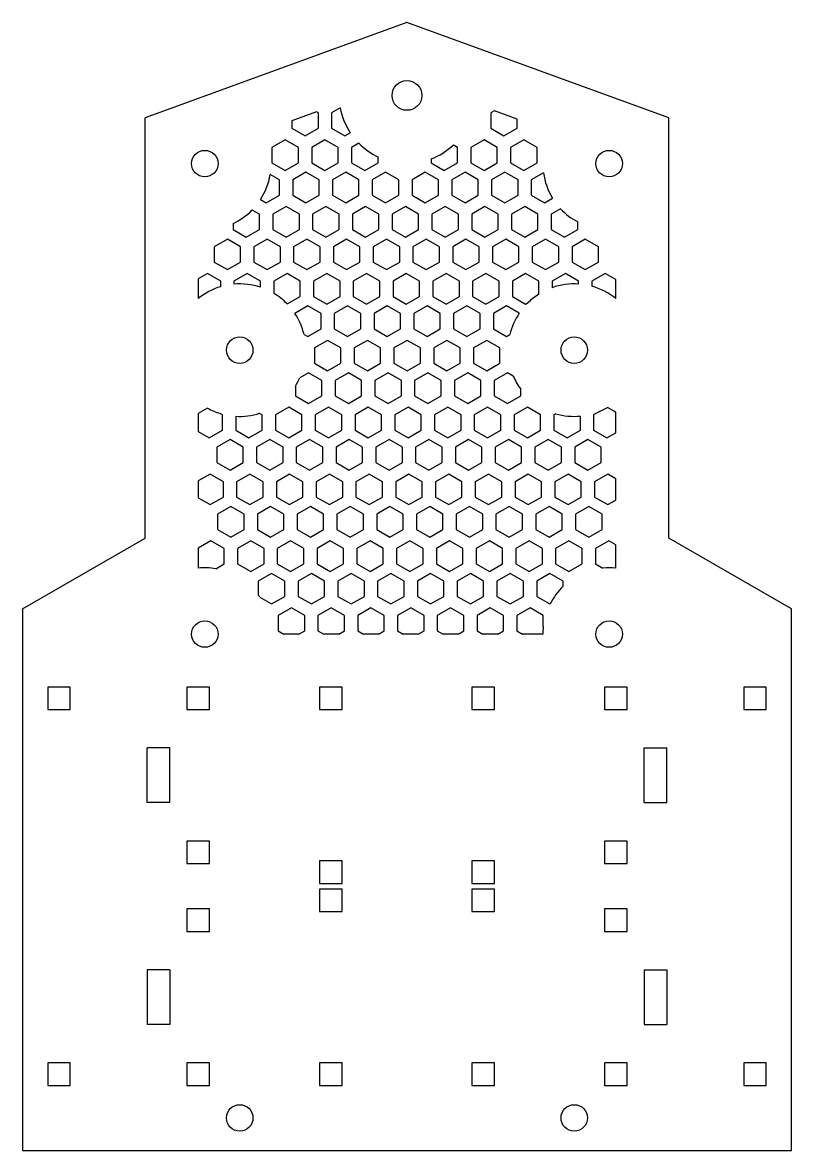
# Model space of a CAD drawing. Header units: millimetres. Extents: x 86 to 390, y 81 to 267.
# Drawn here: x 274.1 to 390.1, y 81.2 to 251.4 of the extents above; entities that cross this region are included whole.
import ezdxf

# ---------------------------------------------------------------- set-up
doc = ezdxf.new("R2010")
doc.units = ezdxf.units.MM

msp = doc.modelspace()

# ---------------------------------------------------------------- linework, layer by layer
at = {"color": 7, "linetype": 'Continuous', "lineweight": 25}
for p, q in [((332.14, 251.44), (292.64, 237.06)), ((371.64, 237.06), (332.14, 251.44)), ((322.07, 238.54), (320.77, 237.79)), ((292.64, 173.62), (292.64, 237.06)), ((318.49, 237.95), (314.77, 236.6)), ((318.77, 237.79), (318.49, 237.95)), ((318.77, 235.48), (318.77, 237.79)), ((320.77, 237.79), (320.77, 235.48)), ((345.34, 238.12), (344.77, 237.79)), ((344.77, 237.79), (344.77, 235.48)), ((348.77, 236.87), (345.34, 238.12)), ((348.77, 235.48), (348.77, 236.87)), ((371.64, 173.62), (371.64, 237.06)), ((314.77, 236.6), (314.77, 235.48)), ((314.77, 235.48), (316.77, 234.32)), ((316.77, 234.32), (318.77, 235.48)), ((320.77, 235.48), (322.77, 234.32)), ((344.77, 235.48), (346.77, 234.32)), ((346.77, 234.32), (348.77, 235.48)), ((313.77, 233.75), (311.77, 232.59)), ((315.77, 232.59), (313.77, 233.75)), ((319.77, 233.75), (317.77, 232.59)), ((321.77, 232.59), (319.77, 233.75)), ((322.77, 234.32), (323.58, 234.79)), ((343.77, 233.75), (341.77, 232.59)), ((345.77, 232.59), (343.77, 233.75)), ((349.77, 233.75), (347.77, 232.59)), ((351.77, 232.59), (349.77, 233.75)), ((311.77, 232.59), (311.77, 230.28)), ((315.77, 230.28), (315.77, 232.59)), ((317.77, 232.59), (317.77, 230.28)), ((321.77, 230.28), (321.77, 232.59)), ((324.86, 233.22), (323.77, 232.59)), ((323.77, 232.59), (323.77, 230.28)), ((339.77, 232.59), (339.15, 232.95)), ((339.77, 230.28), (339.77, 232.59)), ((341.77, 232.59), (341.77, 230.28)), ((345.77, 230.28), (345.77, 232.59)), ((347.77, 232.59), (347.77, 230.28)), ((351.77, 230.28), (351.77, 232.59)), ((311.77, 230.28), (313.77, 229.13)), ((313.77, 229.13), (315.77, 230.28)), ((317.77, 230.28), (319.77, 229.13)), ((319.77, 229.13), (321.77, 230.28)), ((323.77, 230.28), (325.77, 229.13)), ((325.77, 229.13), (327.77, 230.28)), ((327.77, 230.28), (327.77, 231.17)), ((335.77, 230.85), (335.77, 230.28)), ((335.77, 230.28), (337.77, 229.13)), ((337.77, 229.13), (339.77, 230.28)), ((341.77, 230.28), (343.77, 229.13)), ((343.77, 229.13), (345.77, 230.28)), ((347.77, 230.28), (349.77, 229.13)), ((349.77, 229.13), (351.77, 230.28)), ((312.9, 227.7), (311.51, 228.5)), ((316.9, 228.85), (314.9, 227.7)), ((318.9, 227.7), (316.9, 228.85)), ((322.9, 228.85), (320.9, 227.7)), ((324.9, 227.7), (322.9, 228.85)), ((328.9, 228.85), (326.9, 227.7)), ((330.9, 227.7), (328.9, 228.85)), ((334.9, 228.85), (332.9, 227.7)), ((336.9, 227.7), (334.9, 228.85)), ((340.9, 228.85), (338.9, 227.7)), ((342.9, 227.7), (340.9, 228.85)), ((346.9, 228.85), (344.9, 227.7)), ((348.9, 227.7), (346.9, 228.85)), ((352.74, 228.76), (350.9, 227.7)), ((312.9, 225.39), (312.9, 227.7)), ((314.9, 227.7), (314.9, 225.39)), ((318.9, 225.39), (318.9, 227.7)), ((320.9, 227.7), (320.9, 225.39)), ((324.9, 225.39), (324.9, 227.7)), ((326.9, 227.7), (326.9, 225.39)), ((330.9, 225.39), (330.9, 227.7)), ((332.9, 227.7), (332.9, 225.39)), ((336.9, 225.39), (336.9, 227.7)), ((338.9, 227.7), (338.9, 225.39)), ((342.9, 225.39), (342.9, 227.7)), ((344.9, 227.7), (344.9, 225.39)), ((348.9, 225.39), (348.9, 227.7)), ((350.9, 227.7), (350.9, 225.39)), ((310.05, 224.72), (310.9, 224.23)), ((310.9, 224.23), (312.9, 225.39)), ((314.9, 225.39), (316.9, 224.23)), ((316.9, 224.23), (318.9, 225.39)), ((320.9, 225.39), (322.9, 224.23)), ((322.9, 224.23), (324.9, 225.39)), ((326.9, 225.39), (328.9, 224.23)), ((328.9, 224.23), (330.9, 225.39)), ((332.9, 225.39), (334.9, 224.23)), ((334.9, 224.23), (336.9, 225.39)), ((338.9, 225.39), (340.9, 224.23)), ((340.9, 224.23), (342.9, 225.39)), ((344.9, 225.39), (346.9, 224.23)), ((346.9, 224.23), (348.9, 225.39)), ((350.9, 225.39), (352.9, 224.23)), ((352.9, 224.23), (354.11, 224.93)), ((309.9, 222.5), (308.79, 223.14)), ((313.9, 223.65), (311.9, 222.5)), ((315.9, 222.5), (313.9, 223.65)), ((319.9, 223.65), (317.9, 222.5)), ((321.9, 222.5), (319.9, 223.65)), ((325.9, 223.65), (323.9, 222.5)), ((327.9, 222.5), (325.9, 223.65)), ((331.9, 223.65), (329.9, 222.5)), ((333.9, 222.5), (331.9, 223.65)), ((337.9, 223.65), (335.9, 222.5)), ((339.9, 222.5), (337.9, 223.65)), ((343.9, 223.65), (341.9, 222.5)), ((345.9, 222.5), (343.9, 223.65)), ((349.9, 223.65), (347.9, 222.5)), ((351.9, 222.5), (349.9, 223.65)), ((355.32, 223.32), (353.9, 222.5)), ((309.9, 220.19), (309.9, 222.5)), ((311.9, 222.5), (311.9, 220.19)), ((315.9, 220.19), (315.9, 222.5)), ((317.9, 222.5), (317.9, 220.19)), ((321.9, 220.19), (321.9, 222.5)), ((323.9, 222.5), (323.9, 220.19)), ((327.9, 220.19), (327.9, 222.5)), ((329.9, 222.5), (329.9, 220.19)), ((333.9, 220.19), (333.9, 222.5)), ((335.9, 222.5), (335.9, 220.19)), ((339.9, 220.19), (339.9, 222.5)), ((341.9, 222.5), (341.9, 220.19)), ((345.9, 220.19), (345.9, 222.5)), ((347.9, 222.5), (347.9, 220.19)), ((351.9, 220.19), (351.9, 222.5)), ((353.9, 222.5), (353.9, 220.19)), ((357.9, 220.19), (357.9, 221.33)), ((305.9, 221.09), (305.9, 220.19)), ((305.9, 220.19), (307.9, 219.04)), ((307.9, 219.04), (309.9, 220.19)), ((311.9, 220.19), (313.9, 219.04)), ((313.9, 219.04), (315.9, 220.19)), ((317.9, 220.19), (319.9, 219.04)), ((319.9, 219.04), (321.9, 220.19)), ((323.9, 220.19), (325.9, 219.04)), ((325.9, 219.04), (327.9, 220.19)), ((329.9, 220.19), (331.9, 219.04)), ((331.9, 219.04), (333.9, 220.19)), ((335.9, 220.19), (337.9, 219.04)), ((337.9, 219.04), (339.9, 220.19)), ((341.9, 220.19), (343.9, 219.04)), ((343.9, 219.04), (345.9, 220.19)), ((347.9, 220.19), (349.9, 219.04)), ((349.9, 219.04), (351.9, 220.19)), ((353.9, 220.19), (355.9, 219.04)), ((355.9, 219.04), (357.9, 220.19)), ((305.04, 218.76), (303.04, 217.6)), ((307.04, 217.6), (305.04, 218.76)), ((311.04, 218.76), (309.04, 217.6)), ((313.04, 217.6), (311.04, 218.76)), ((317.04, 218.76), (315.04, 217.6)), ((319.04, 217.6), (317.04, 218.76)), ((323.04, 218.76), (321.04, 217.6)), ((325.04, 217.6), (323.04, 218.76)), ((329.04, 218.76), (327.04, 217.6)), ((331.04, 217.6), (329.04, 218.76)), ((335.04, 218.76), (333.04, 217.6)), ((337.04, 217.6), (335.04, 218.76)), ((341.04, 218.76), (339.04, 217.6)), ((343.04, 217.6), (341.04, 218.76)), ((347.04, 218.76), (345.04, 217.6)), ((349.04, 217.6), (347.04, 218.76)), ((353.04, 218.76), (351.04, 217.6)), ((355.04, 217.6), (353.04, 218.76)), ((359.04, 218.76), (357.04, 217.6)), ((361.04, 217.6), (359.04, 218.76)), ((303.04, 217.6), (303.04, 215.29)), ((307.04, 215.29), (307.04, 217.6)), ((309.04, 217.6), (309.04, 215.29)), ((313.04, 215.29), (313.04, 217.6)), ((315.04, 217.6), (315.04, 215.29)), ((319.04, 215.29), (319.04, 217.6)), ((321.04, 217.6), (321.04, 215.29)), ((325.04, 215.29), (325.04, 217.6)), ((327.04, 217.6), (327.04, 215.29)), ((331.04, 215.29), (331.04, 217.6)), ((333.04, 217.6), (333.04, 215.29)), ((337.04, 215.29), (337.04, 217.6)), ((339.04, 217.6), (339.04, 215.29)), ((343.04, 215.29), (343.04, 217.6)), ((345.04, 217.6), (345.04, 215.29)), ((349.04, 215.29), (349.04, 217.6)), ((351.04, 217.6), (351.04, 215.29)), ((355.04, 215.29), (355.04, 217.6)), ((357.04, 217.6), (357.04, 215.29)), ((361.04, 215.29), (361.04, 217.6)), ((303.04, 215.29), (305.04, 214.14)), ((305.04, 214.14), (307.04, 215.29)), ((309.04, 215.29), (311.04, 214.14)), ((311.04, 214.14), (313.04, 215.29)), ((315.04, 215.29), (317.04, 214.14)), ((317.04, 214.14), (319.04, 215.29)), ((321.04, 215.29), (323.04, 214.14)), ((323.04, 214.14), (325.04, 215.29)), ((327.04, 215.29), (329.04, 214.14)), ((329.04, 214.14), (331.04, 215.29)), ((333.04, 215.29), (335.04, 214.14)), ((335.04, 214.14), (337.04, 215.29)), ((339.04, 215.29), (341.04, 214.14)), ((341.04, 214.14), (343.04, 215.29)), ((345.04, 215.29), (347.04, 214.14)), ((347.04, 214.14), (349.04, 215.29)), ((351.04, 215.29), (353.04, 214.14)), ((353.04, 214.14), (355.04, 215.29)), ((357.04, 215.29), (359.04, 214.14)), ((359.04, 214.14), (361.04, 215.29)), ((302.04, 213.56), (300.64, 212.76)), ((304.04, 212.41), (302.04, 213.56)), ((308.04, 213.56), (306.04, 212.41)), ((310.04, 212.41), (308.04, 213.56)), ((314.04, 213.56), (312.04, 212.41)), ((316.04, 212.41), (314.04, 213.56)), ((320.04, 213.56), (318.04, 212.41)), ((322.04, 212.41), (320.04, 213.56)), ((326.04, 213.56), (324.04, 212.41)), ((328.04, 212.41), (326.04, 213.56)), ((332.04, 213.56), (330.04, 212.41)), ((334.04, 212.41), (332.04, 213.56)), ((338.04, 213.56), (336.04, 212.41)), ((340.04, 212.41), (338.04, 213.56)), ((344.04, 213.56), (342.04, 212.41)), ((346.04, 212.41), (344.04, 213.56)), ((350.04, 213.56), (348.04, 212.41)), ((352.04, 212.41), (350.04, 213.56)), ((356.04, 213.56), (354.04, 212.41)), ((358.04, 212.41), (356.04, 213.56)), ((362.04, 213.56), (360.04, 212.41)), ((363.64, 212.64), (362.04, 213.56)), ((300.64, 212.76), (300.64, 209.78)), ((304.04, 211.57), (304.04, 212.41)), ((306.04, 212.41), (306.04, 211.95)), ((310.04, 211.48), (310.04, 212.41)), ((312.04, 212.41), (312.04, 210.57)), ((316.04, 210.1), (316.04, 212.41)), ((318.04, 212.41), (318.04, 210.1)), ((322.04, 210.1), (322.04, 212.41)), ((324.04, 212.41), (324.04, 210.1)), ((328.04, 210.1), (328.04, 212.41)), ((330.04, 212.41), (330.04, 210.1)), ((334.04, 210.1), (334.04, 212.41)), ((336.04, 212.41), (336.04, 210.1)), ((340.04, 210.1), (340.04, 212.41)), ((342.04, 212.41), (342.04, 210.1)), ((346.04, 210.1), (346.04, 212.41)), ((348.04, 212.41), (348.04, 210.1)), ((352.04, 210.44), (352.04, 212.41)), ((354.04, 212.41), (354.04, 211.41)), ((358.04, 211.96), (358.04, 212.41)), ((360.04, 212.41), (360.04, 211.63)), ((363.64, 209.78), (363.64, 212.64)), ((314.07, 208.96), (316.04, 210.1)), ((318.04, 210.1), (320.04, 208.94)), ((320.04, 208.94), (322.04, 210.1)), ((324.04, 210.1), (326.04, 208.94)), ((326.04, 208.94), (328.04, 210.1)), ((330.04, 210.1), (332.04, 208.94)), ((332.04, 208.94), (334.04, 210.1)), ((336.04, 210.1), (338.04, 208.94)), ((338.04, 208.94), (340.04, 210.1)), ((342.04, 210.1), (344.04, 208.94)), ((344.04, 208.94), (346.04, 210.1)), ((348.04, 210.1), (350.04, 208.94)), ((317.17, 208.67), (315.22, 207.54)), ((319.17, 207.51), (317.17, 208.67)), ((323.17, 208.67), (321.17, 207.51)), ((325.17, 207.51), (323.17, 208.67)), ((329.17, 208.67), (327.17, 207.51)), ((331.17, 207.51), (329.17, 208.67)), ((335.17, 208.67), (333.17, 207.51)), ((337.17, 207.51), (335.17, 208.67)), ((341.17, 208.67), (339.17, 207.51)), ((343.17, 207.51), (341.17, 208.67)), ((347.17, 208.67), (345.17, 207.51)), ((349.08, 207.56), (347.17, 208.67)), ((350.04, 208.94), (350.43, 209.17)), ((319.17, 205.2), (319.17, 207.51)), ((321.17, 207.51), (321.17, 205.2)), ((325.17, 205.2), (325.17, 207.51)), ((327.17, 207.51), (327.17, 205.2)), ((331.17, 205.2), (331.17, 207.51)), ((333.17, 207.51), (333.17, 205.2)), ((337.17, 205.2), (337.17, 207.51)), ((339.17, 207.51), (339.17, 205.2)), ((343.17, 205.2), (343.17, 207.51)), ((345.17, 207.51), (345.17, 205.2)), ((316.62, 204.37), (317.17, 204.05)), ((317.17, 204.05), (319.17, 205.2)), ((321.17, 205.2), (323.17, 204.05)), ((323.17, 204.05), (325.17, 205.2)), ((327.17, 205.2), (329.17, 204.05)), ((329.17, 204.05), (331.17, 205.2)), ((333.17, 205.2), (335.17, 204.05)), ((335.17, 204.05), (337.17, 205.2)), ((339.17, 205.2), (341.17, 204.05)), ((341.17, 204.05), (343.17, 205.2)), ((345.17, 205.2), (347.17, 204.05)), ((347.17, 204.05), (347.66, 204.33)), ((320.17, 203.47), (318.17, 202.32)), ((322.17, 202.32), (320.17, 203.47)), ((326.17, 203.47), (324.17, 202.32)), ((328.17, 202.32), (326.17, 203.47)), ((332.17, 203.47), (330.17, 202.32)), ((334.17, 202.32), (332.17, 203.47)), ((338.17, 203.47), (336.17, 202.32)), ((340.17, 202.32), (338.17, 203.47)), ((344.17, 203.47), (342.17, 202.32)), ((346.17, 202.32), (344.17, 203.47)), ((318.17, 202.32), (318.17, 200.01)), ((322.17, 200.01), (322.17, 202.32)), ((324.17, 202.32), (324.17, 200.01)), ((328.17, 200.01), (328.17, 202.32)), ((330.17, 202.32), (330.17, 200.01)), ((334.17, 200.01), (334.17, 202.32)), ((336.17, 202.32), (336.17, 200.01)), ((340.17, 200.01), (340.17, 202.32)), ((342.17, 202.32), (342.17, 200.01)), ((346.17, 200.01), (346.17, 202.32)), ((318.17, 200.01), (320.17, 198.85)), ((320.17, 198.85), (322.17, 200.01)), ((324.17, 200.01), (326.17, 198.85)), ((326.17, 198.85), (328.17, 200.01)), ((330.17, 200.01), (332.17, 198.85)), ((332.17, 198.85), (334.17, 200.01)), ((336.17, 200.01), (338.17, 198.85)), ((338.17, 198.85), (340.17, 200.01)), ((342.17, 200.01), (344.17, 198.85)), ((344.17, 198.85), (346.17, 200.01)), ((317.3, 198.57), (315.99, 197.82)), ((319.3, 197.42), (317.3, 198.57)), ((323.3, 198.57), (321.3, 197.42)), ((325.3, 197.42), (323.3, 198.57)), ((329.3, 198.57), (327.3, 197.42)), ((331.3, 197.42), (329.3, 198.57)), ((335.3, 198.57), (333.3, 197.42)), ((337.3, 197.42), (335.3, 198.57)), ((341.3, 198.57), (339.3, 197.42)), ((343.3, 197.42), (341.3, 198.57)), ((347.3, 198.57), (345.3, 197.42)), ((348.18, 198.07), (347.3, 198.57)), ((315.3, 196.56), (315.3, 195.11)), ((319.3, 195.11), (319.3, 197.42)), ((321.3, 197.42), (321.3, 195.11)), ((325.3, 195.11), (325.3, 197.42)), ((327.3, 197.42), (327.3, 195.11)), ((331.3, 195.11), (331.3, 197.42)), ((333.3, 197.42), (333.3, 195.11)), ((337.3, 195.11), (337.3, 197.42)), ((339.3, 197.42), (339.3, 195.11)), ((343.3, 195.11), (343.3, 197.42)), ((345.3, 197.42), (345.3, 195.11)), ((349.3, 195.11), (349.3, 196.09)), ((315.3, 195.11), (317.3, 193.96)), ((317.3, 193.96), (319.3, 195.11)), ((321.3, 195.11), (323.3, 193.96)), ((323.3, 193.96), (325.3, 195.11)), ((327.3, 195.11), (329.3, 193.96)), ((329.3, 193.96), (331.3, 195.11)), ((333.3, 195.11), (335.3, 193.96)), ((335.3, 193.96), (337.3, 195.11)), ((339.3, 195.11), (341.3, 193.96)), ((341.3, 193.96), (343.3, 195.11)), ((345.3, 195.11), (347.3, 193.96)), ((347.3, 193.96), (349.3, 195.11)), ((302.06, 193.24), (300.64, 192.42)), ((300.64, 192.42), (300.64, 189.72)), ((304.3, 192.22), (303.94, 192.43)), ((310.3, 192.22), (309.91, 192.45)), ((314.3, 193.38), (312.3, 192.22)), ((316.3, 192.22), (314.3, 193.38)), ((320.3, 193.38), (318.3, 192.22)), ((322.3, 192.22), (320.3, 193.38)), ((326.3, 193.38), (324.3, 192.22)), ((328.3, 192.22), (326.3, 193.38)), ((332.3, 193.38), (330.3, 192.22)), ((334.3, 192.22), (332.3, 193.38)), ((338.3, 193.38), (336.3, 192.22)), ((340.3, 192.22), (338.3, 193.38)), ((344.3, 193.38), (342.3, 192.22)), ((346.3, 192.22), (344.3, 193.38)), ((350.3, 193.38), (348.3, 192.22)), ((352.3, 192.22), (350.3, 193.38)), ((354.58, 192.39), (354.3, 192.22)), ((361.21, 192.75), (360.3, 192.22)), ((363.64, 192.61), (362.39, 193.33)), ((363.64, 189.53), (363.64, 192.61)), ((304.3, 189.91), (304.3, 192.22)), ((306.3, 192), (306.3, 189.91)), ((310.3, 189.91), (310.3, 192.22)), ((312.3, 192.22), (312.3, 189.91)), ((316.3, 189.91), (316.3, 192.22)), ((318.3, 192.22), (318.3, 189.91)), ((322.3, 189.91), (322.3, 192.22)), ((324.3, 192.22), (324.3, 189.91)), ((328.3, 189.91), (328.3, 192.22)), ((330.3, 192.22), (330.3, 189.91)), ((334.3, 189.91), (334.3, 192.22)), ((336.3, 192.22), (336.3, 189.91)), ((340.3, 189.91), (340.3, 192.22)), ((342.3, 192.22), (342.3, 189.91)), ((346.3, 189.91), (346.3, 192.22)), ((348.3, 192.22), (348.3, 189.91)), ((352.3, 189.91), (352.3, 192.22)), ((354.3, 192.22), (354.3, 189.91)), ((358.3, 189.91), (358.3, 192.03)), ((360.3, 192.22), (360.3, 189.91)), ((300.64, 189.72), (302.3, 188.76)), ((302.3, 188.76), (304.3, 189.91)), ((306.3, 189.91), (308.3, 188.76)), ((308.3, 188.76), (310.3, 189.91)), ((312.3, 189.91), (314.3, 188.76)), ((314.3, 188.76), (316.3, 189.91)), ((318.3, 189.91), (320.3, 188.76)), ((320.3, 188.76), (322.3, 189.91)), ((324.3, 189.91), (326.3, 188.76)), ((326.3, 188.76), (328.3, 189.91)), ((330.3, 189.91), (332.3, 188.76)), ((332.3, 188.76), (334.3, 189.91)), ((336.3, 189.91), (338.3, 188.76)), ((338.3, 188.76), (340.3, 189.91)), ((342.3, 189.91), (344.3, 188.76)), ((344.3, 188.76), (346.3, 189.91)), ((348.3, 189.91), (350.3, 188.76)), ((350.3, 188.76), (352.3, 189.91)), ((354.3, 189.91), (356.3, 188.76)), ((356.3, 188.76), (358.3, 189.91)), ((360.3, 189.91), (362.3, 188.76)), ((362.3, 188.76), (363.64, 189.53)), ((305.44, 188.48), (303.44, 187.33)), ((303.44, 187.33), (303.44, 185.02)), ((307.44, 187.33), (305.44, 188.48)), ((307.44, 185.02), (307.44, 187.33)), ((311.44, 188.48), (309.44, 187.33)), ((309.44, 187.33), (309.44, 185.02)), ((313.44, 187.33), (311.44, 188.48)), ((313.44, 185.02), (313.44, 187.33)), ((317.44, 188.48), (315.44, 187.33)), ((315.44, 187.33), (315.44, 185.02)), ((319.44, 187.33), (317.44, 188.48)), ((319.44, 185.02), (319.44, 187.33)), ((323.44, 188.48), (321.44, 187.33)), ((321.44, 187.33), (321.44, 185.02)), ((325.44, 187.33), (323.44, 188.48)), ((325.44, 185.02), (325.44, 187.33)), ((329.44, 188.48), (327.44, 187.33)), ((327.44, 187.33), (327.44, 185.02)), ((331.44, 187.33), (329.44, 188.48)), ((331.44, 185.02), (331.44, 187.33)), ((335.44, 188.48), (333.44, 187.33)), ((333.44, 187.33), (333.44, 185.02)), ((337.44, 187.33), (335.44, 188.48)), ((337.44, 185.02), (337.44, 187.33)), ((341.44, 188.48), (339.44, 187.33)), ((339.44, 187.33), (339.44, 185.02)), ((343.44, 187.33), (341.44, 188.48)), ((343.44, 185.02), (343.44, 187.33)), ((347.44, 188.48), (345.44, 187.33)), ((345.44, 187.33), (345.44, 185.02)), ((349.44, 187.33), (347.44, 188.48)), ((349.44, 185.02), (349.44, 187.33)), ((353.44, 188.48), (351.44, 187.33)), ((351.44, 187.33), (351.44, 185.02)), ((355.44, 187.33), (353.44, 188.48)), ((355.44, 185.02), (355.44, 187.33)), ((359.44, 188.48), (357.44, 187.33)), ((357.44, 187.33), (357.44, 185.02)), ((361.44, 187.33), (359.44, 188.48)), ((361.44, 185.02), (361.44, 187.33)), ((303.44, 185.02), (305.44, 183.86)), ((305.44, 183.86), (307.44, 185.02)), ((309.44, 185.02), (311.44, 183.86)), ((311.44, 183.86), (313.44, 185.02)), ((315.44, 185.02), (317.44, 183.86)), ((317.44, 183.86), (319.44, 185.02)), ((321.44, 185.02), (323.44, 183.86)), ((323.44, 183.86), (325.44, 185.02)), ((327.44, 185.02), (329.44, 183.86)), ((329.44, 183.86), (331.44, 185.02)), ((333.44, 185.02), (335.44, 183.86)), ((335.44, 183.86), (337.44, 185.02)), ((339.44, 185.02), (341.44, 183.86)), ((341.44, 183.86), (343.44, 185.02)), ((345.44, 185.02), (347.44, 183.86)), ((347.44, 183.86), (349.44, 185.02)), ((351.44, 185.02), (353.44, 183.86)), ((353.44, 183.86), (355.44, 185.02)), ((357.44, 185.02), (359.44, 183.86)), ((359.44, 183.86), (361.44, 185.02)), ((302.44, 183.29), (300.64, 182.25)), ((300.64, 182.25), (300.64, 179.7)), ((304.44, 182.13), (302.44, 183.29)), ((308.44, 183.29), (306.44, 182.13)), ((310.44, 182.13), (308.44, 183.29)), ((314.44, 183.29), (312.44, 182.13)), ((316.44, 182.13), (314.44, 183.29)), ((320.44, 183.29), (318.44, 182.13)), ((322.44, 182.13), (320.44, 183.29)), ((326.44, 183.29), (324.44, 182.13)), ((328.44, 182.13), (326.44, 183.29)), ((332.44, 183.29), (330.44, 182.13)), ((334.44, 182.13), (332.44, 183.29)), ((338.44, 183.29), (336.44, 182.13)), ((340.44, 182.13), (338.44, 183.29)), ((344.44, 183.29), (342.44, 182.13)), ((346.44, 182.13), (344.44, 183.29)), ((350.44, 183.29), (348.44, 182.13)), ((352.44, 182.13), (350.44, 183.29)), ((356.44, 183.29), (354.44, 182.13)), ((358.44, 182.13), (356.44, 183.29)), ((362.44, 183.29), (360.44, 182.13)), ((363.64, 182.59), (362.44, 183.29)), ((363.64, 179.36), (363.64, 182.59)), ((304.44, 179.82), (304.44, 182.13)), ((306.44, 182.13), (306.44, 179.82)), ((310.44, 179.82), (310.44, 182.13)), ((312.44, 182.13), (312.44, 179.82)), ((316.44, 179.82), (316.44, 182.13)), ((318.44, 182.13), (318.44, 179.82)), ((322.44, 179.82), (322.44, 182.13)), ((324.44, 182.13), (324.44, 179.82)), ((328.44, 179.82), (328.44, 182.13)), ((330.44, 182.13), (330.44, 179.82)), ((334.44, 179.82), (334.44, 182.13)), ((336.44, 182.13), (336.44, 179.82)), ((340.44, 179.82), (340.44, 182.13)), ((342.44, 182.13), (342.44, 179.82)), ((346.44, 179.82), (346.44, 182.13)), ((348.44, 182.13), (348.44, 179.82)), ((352.44, 179.82), (352.44, 182.13)), ((354.44, 182.13), (354.44, 179.82)), ((358.44, 179.82), (358.44, 182.13)), ((360.44, 182.13), (360.44, 179.82)), ((300.64, 179.7), (302.44, 178.67)), ((302.44, 178.67), (304.44, 179.82)), ((306.44, 179.82), (308.44, 178.67)), ((308.44, 178.67), (310.44, 179.82)), ((312.44, 179.82), (314.44, 178.67)), ((314.44, 178.67), (316.44, 179.82)), ((318.44, 179.82), (320.44, 178.67)), ((320.44, 178.67), (322.44, 179.82)), ((324.44, 179.82), (326.44, 178.67)), ((326.44, 178.67), (328.44, 179.82)), ((330.44, 179.82), (332.44, 178.67)), ((332.44, 178.67), (334.44, 179.82)), ((336.44, 179.82), (338.44, 178.67)), ((338.44, 178.67), (340.44, 179.82)), ((342.44, 179.82), (344.44, 178.67)), ((344.44, 178.67), (346.44, 179.82)), ((348.44, 179.82), (350.44, 178.67)), ((350.44, 178.67), (352.44, 179.82)), ((354.44, 179.82), (356.44, 178.67)), ((356.44, 178.67), (358.44, 179.82)), ((360.44, 179.82), (362.44, 178.67)), ((362.44, 178.67), (363.64, 179.36)), ((305.57, 178.39), (303.57, 177.24)), ((303.57, 177.24), (303.57, 174.93)), ((307.57, 177.24), (305.57, 178.39)), ((307.57, 174.93), (307.57, 177.24)), ((311.57, 178.39), (309.57, 177.24)), ((309.57, 177.24), (309.57, 174.93)), ((313.57, 177.24), (311.57, 178.39)), ((313.57, 174.93), (313.57, 177.24)), ((317.57, 178.39), (315.57, 177.24)), ((315.57, 177.24), (315.57, 174.93)), ((319.57, 177.24), (317.57, 178.39)), ((319.57, 174.93), (319.57, 177.24)), ((323.57, 178.39), (321.57, 177.24)), ((321.57, 177.24), (321.57, 174.93)), ((325.57, 177.24), (323.57, 178.39)), ((325.57, 174.93), (325.57, 177.24)), ((329.57, 178.39), (327.57, 177.24)), ((327.57, 177.24), (327.57, 174.93)), ((331.57, 177.24), (329.57, 178.39)), ((331.57, 174.93), (331.57, 177.24)), ((335.57, 178.39), (333.57, 177.24)), ((333.57, 177.24), (333.57, 174.93)), ((337.57, 177.24), (335.57, 178.39)), ((337.57, 174.93), (337.57, 177.24)), ((341.57, 178.39), (339.57, 177.24)), ((339.57, 177.24), (339.57, 174.93)), ((343.57, 177.24), (341.57, 178.39)), ((343.57, 174.93), (343.57, 177.24)), ((347.57, 178.39), (345.57, 177.24)), ((345.57, 177.24), (345.57, 174.93)), ((349.57, 177.24), (347.57, 178.39)), ((349.57, 174.93), (349.57, 177.24)), ((353.57, 178.39), (351.57, 177.24)), ((351.57, 177.24), (351.57, 174.93)), ((355.57, 177.24), (353.57, 178.39)), ((355.57, 174.93), (355.57, 177.24)), ((359.57, 178.39), (357.57, 177.24)), ((357.57, 177.24), (357.57, 174.93)), ((361.57, 177.24), (359.57, 178.39)), ((361.57, 174.93), (361.57, 177.24)), ((303.57, 174.93), (305.57, 173.77)), ((305.57, 173.77), (307.57, 174.93)), ((309.57, 174.93), (311.57, 173.77)), ((311.57, 173.77), (313.57, 174.93)), ((315.57, 174.93), (317.57, 173.77)), ((317.57, 173.77), (319.57, 174.93)), ((321.57, 174.93), (323.57, 173.77)), ((323.57, 173.77), (325.57, 174.93)), ((327.57, 174.93), (329.57, 173.77)), ((329.57, 173.77), (331.57, 174.93)), ((333.57, 174.93), (335.57, 173.77)), ((335.57, 173.77), (337.57, 174.93)), ((339.57, 174.93), (341.57, 173.77)), ((341.57, 173.77), (343.57, 174.93)), ((345.57, 174.93), (347.57, 173.77)), ((347.57, 173.77), (349.57, 174.93)), ((351.57, 174.93), (353.57, 173.77)), ((353.57, 173.77), (355.57, 174.93)), ((357.57, 174.93), (359.57, 173.77)), ((359.57, 173.77), (361.57, 174.93)), ((274.14, 162.94), (292.64, 173.62)), ((302.57, 173.19), (300.64, 172.08)), ((300.64, 172.08), (300.64, 169.09)), ((304.57, 172.04), (302.57, 173.19)), ((304.57, 169.73), (304.57, 172.04)), ((308.57, 173.19), (306.57, 172.04)), ((306.57, 172.04), (306.57, 169.73)), ((310.57, 172.04), (308.57, 173.19)), ((310.57, 169.73), (310.57, 172.04)), ((314.57, 173.19), (312.57, 172.04)), ((312.57, 172.04), (312.57, 169.73)), ((316.57, 172.04), (314.57, 173.19)), ((316.57, 169.73), (316.57, 172.04)), ((320.57, 173.19), (318.57, 172.04)), ((318.57, 172.04), (318.57, 169.73)), ((322.57, 172.04), (320.57, 173.19)), ((322.57, 169.73), (322.57, 172.04)), ((326.57, 173.19), (324.57, 172.04)), ((324.57, 172.04), (324.57, 169.73)), ((328.57, 172.04), (326.57, 173.19)), ((328.57, 169.73), (328.57, 172.04)), ((332.57, 173.19), (330.57, 172.04)), ((330.57, 172.04), (330.57, 169.73)), ((334.57, 172.04), (332.57, 173.19)), ((334.57, 169.73), (334.57, 172.04)), ((338.57, 173.19), (336.57, 172.04)), ((336.57, 172.04), (336.57, 169.73)), ((340.57, 172.04), (338.57, 173.19)), ((340.57, 169.73), (340.57, 172.04)), ((344.57, 173.19), (342.57, 172.04)), ((342.57, 172.04), (342.57, 169.73)), ((346.57, 172.04), (344.57, 173.19)), ((346.57, 169.73), (346.57, 172.04)), ((350.57, 173.19), (348.57, 172.04)), ((348.57, 172.04), (348.57, 169.73)), ((352.57, 172.04), (350.57, 173.19)), ((352.57, 169.73), (352.57, 172.04)), ((356.57, 173.19), (354.57, 172.04)), ((354.57, 172.04), (354.57, 169.73)), ((358.57, 172.04), (356.57, 173.19)), ((358.57, 169.73), (358.57, 172.04)), ((362.57, 173.19), (360.57, 172.04)), ((360.57, 172.04), (360.57, 169.73)), ((363.64, 172.58), (362.57, 173.19)), ((363.64, 169.09), (363.64, 172.58)), ((390.14, 162.94), (371.64, 173.62)), ((303.3, 169), (304.57, 169.73)), ((306.57, 169.73), (308.57, 168.58)), ((308.57, 168.58), (310.57, 169.73)), ((312.57, 169.73), (314.57, 168.58)), ((314.57, 168.58), (316.57, 169.73)), ((318.57, 169.73), (320.57, 168.58)), ((320.57, 168.58), (322.57, 169.73)), ((324.57, 169.73), (326.57, 168.58)), ((326.57, 168.58), (328.57, 169.73)), ((330.57, 169.73), (332.57, 168.58)), ((332.57, 168.58), (334.57, 169.73)), ((336.57, 169.73), (338.57, 168.58)), ((338.57, 168.58), (340.57, 169.73)), ((342.57, 169.73), (344.57, 168.58)), ((344.57, 168.58), (346.57, 169.73)), ((348.57, 169.73), (350.57, 168.58)), ((350.57, 168.58), (352.57, 169.73)), ((354.57, 169.73), (356.57, 168.58)), ((356.57, 168.58), (358.57, 169.73)), ((360.57, 169.73), (361.68, 169.09)), ((311.71, 168.3), (309.71, 167.14)), ((309.71, 167.14), (309.71, 165.05)), ((313.71, 167.14), (311.71, 168.3)), ((313.71, 164.83), (313.71, 167.14)), ((317.71, 168.3), (315.71, 167.14)), ((315.71, 167.14), (315.71, 164.83)), ((319.71, 167.14), (317.71, 168.3)), ((319.71, 164.83), (319.71, 167.14)), ((323.71, 168.3), (321.71, 167.14)), ((321.71, 167.14), (321.71, 164.83)), ((325.71, 167.14), (323.71, 168.3)), ((325.71, 164.83), (325.71, 167.14)), ((329.71, 168.3), (327.71, 167.14)), ((327.71, 167.14), (327.71, 164.83)), ((331.71, 167.14), (329.71, 168.3)), ((331.71, 164.83), (331.71, 167.14)), ((335.71, 168.3), (333.71, 167.14)), ((333.71, 167.14), (333.71, 164.83)), ((337.71, 167.14), (335.71, 168.3)), ((337.71, 164.83), (337.71, 167.14)), ((341.71, 168.3), (339.71, 167.14)), ((339.71, 167.14), (339.71, 164.83)), ((343.71, 167.14), (341.71, 168.3)), ((343.71, 164.83), (343.71, 167.14)), ((347.71, 168.3), (345.71, 167.14)), ((345.71, 167.14), (345.71, 164.83)), ((349.71, 167.14), (347.71, 168.3)), ((349.71, 164.83), (349.71, 167.14)), ((353.71, 168.3), (351.71, 167.14)), ((351.71, 167.14), (351.71, 164.83)), ((355.71, 167.14), (353.71, 168.3)), ((355.71, 166.34), (355.71, 167.14)), ((309.96, 164.69), (311.71, 163.68)), ((311.71, 163.68), (313.71, 164.83)), ((315.71, 164.83), (317.71, 163.68)), ((317.71, 163.68), (319.71, 164.83)), ((321.71, 164.83), (323.71, 163.68)), ((323.71, 163.68), (325.71, 164.83)), ((327.71, 164.83), (329.71, 163.68)), ((329.71, 163.68), (331.71, 164.83)), ((333.71, 164.83), (335.71, 163.68)), ((335.71, 163.68), (337.71, 164.83)), ((339.71, 164.83), (341.71, 163.68)), ((341.71, 163.68), (343.71, 164.83)), ((345.71, 164.83), (347.71, 163.68)), ((347.71, 163.68), (349.71, 164.83)), ((351.71, 164.83), (353.71, 163.68)), ((353.71, 163.68), (353.75, 163.7)), ((274.14, 162.94), (274.14, 81.2)), ((314.71, 163.1), (312.71, 161.95)), ((312.71, 161.95), (312.71, 159.64)), ((316.71, 161.95), (314.71, 163.1)), ((316.71, 159.64), (316.71, 161.95)), ((320.71, 163.1), (318.71, 161.95)), ((318.71, 161.95), (318.71, 159.64)), ((322.71, 161.95), (320.71, 163.1)), ((322.71, 159.64), (322.71, 161.95)), ((326.71, 163.1), (324.71, 161.95)), ((324.71, 161.95), (324.71, 159.64)), ((328.71, 161.95), (326.71, 163.1)), ((328.71, 159.64), (328.71, 161.95)), ((332.71, 163.1), (330.71, 161.95)), ((330.71, 161.95), (330.71, 159.64)), ((334.71, 161.95), (332.71, 163.1)), ((334.71, 159.64), (334.71, 161.95)), ((338.71, 163.1), (336.71, 161.95)), ((336.71, 161.95), (336.71, 159.64)), ((340.71, 161.95), (338.71, 163.1)), ((340.71, 159.64), (340.71, 161.95)), ((344.71, 163.1), (342.71, 161.95)), ((342.71, 161.95), (342.71, 159.64)), ((346.71, 161.95), (344.71, 163.1)), ((346.71, 159.64), (346.71, 161.95)), ((350.71, 163.1), (348.71, 161.95)), ((348.71, 161.95), (348.71, 159.64)), ((352.71, 161.95), (350.71, 163.1)), ((352.71, 160.26), (352.71, 161.95)), ((390.14, 81.2), (390.14, 162.94)), ((312.71, 159.64), (313.58, 159.14)), ((315.84, 159.14), (313.58, 159.14)), ((315.84, 159.14), (316.71, 159.64)), ((318.71, 159.64), (319.58, 159.14)), ((321.84, 159.14), (319.58, 159.14)), ((321.84, 159.14), (322.71, 159.64)), ((324.71, 159.64), (325.58, 159.14)), ((327.84, 159.14), (325.58, 159.14)), ((327.84, 159.14), (328.71, 159.64)), ((330.71, 159.64), (331.58, 159.14)), ((333.84, 159.14), (331.58, 159.14)), ((333.84, 159.14), (334.71, 159.64)), ((336.71, 159.64), (337.58, 159.14)), ((339.84, 159.14), (337.58, 159.14)), ((339.84, 159.14), (340.71, 159.64)), ((342.71, 159.64), (343.58, 159.14)), ((345.84, 159.14), (343.58, 159.14)), ((345.84, 159.14), (346.71, 159.64)), ((348.71, 159.64), (349.58, 159.14)), ((352.64, 159.14), (349.58, 159.14)), ((281.34, 151.14), (277.94, 151.14)), ((277.94, 151.14), (277.94, 147.74)), ((281.34, 147.74), (281.34, 151.14)), ((302.34, 151.14), (298.94, 151.14)), ((298.94, 151.14), (298.94, 147.74)), ((302.34, 147.74), (302.34, 151.14)), ((318.94, 151.14), (318.94, 147.74)), ((322.34, 151.14), (318.94, 151.14)), ((322.34, 147.74), (322.34, 151.14)), ((345.34, 151.14), (341.94, 151.14)), ((341.94, 151.14), (341.94, 147.74)), ((345.34, 147.74), (345.34, 151.14)), ((365.34, 151.14), (361.94, 151.14)), ((361.94, 151.14), (361.94, 147.74)), ((365.34, 147.74), (365.34, 151.14)), ((386.34, 151.14), (382.94, 151.14)), ((382.94, 151.14), (382.94, 147.74)), ((386.34, 147.74), (386.34, 151.14)), ((277.94, 147.74), (281.34, 147.74)), ((298.94, 147.74), (302.34, 147.74)), ((318.94, 147.74), (322.34, 147.74)), ((341.94, 147.74), (345.34, 147.74)), ((361.94, 147.74), (365.34, 147.74)), ((382.94, 147.74), (386.34, 147.74)), ((296.34, 141.94), (292.94, 141.94)), ((292.94, 133.7), (292.94, 141.94)), ((296.34, 133.7), (296.34, 141.94)), ((367.94, 141.94), (371.34, 141.94)), ((367.94, 133.7), (367.94, 141.94)), ((371.34, 133.7), (371.34, 141.94)), ((296.34, 133.7), (292.94, 133.7)), ((367.94, 133.7), (371.34, 133.7)), ((302.34, 127.9), (298.94, 127.9)), ((298.94, 127.9), (298.94, 124.5)), ((302.34, 124.5), (302.34, 127.9)), ((365.34, 127.9), (361.94, 127.9)), ((361.94, 127.9), (361.94, 124.5)), ((365.34, 124.5), (365.34, 127.9)), ((298.94, 124.5), (302.34, 124.5)), ((318.94, 124.9), (318.94, 121.5)), ((322.34, 124.9), (318.94, 124.9)), ((322.34, 121.5), (322.34, 124.9)), ((345.34, 124.9), (341.94, 124.9)), ((341.94, 124.9), (341.94, 121.5)), ((345.34, 121.5), (345.34, 124.9)), ((361.94, 124.5), (365.34, 124.5)), ((318.94, 121.5), (322.34, 121.5)), ((341.94, 121.5), (345.34, 121.5)), ((318.94, 120.64), (318.94, 117.24)), ((322.34, 120.64), (318.94, 120.64)), ((322.34, 117.24), (322.34, 120.64)), ((345.34, 120.64), (341.94, 120.64)), ((341.94, 120.64), (341.94, 117.24)), ((345.34, 117.24), (345.34, 120.64)), ((302.34, 117.64), (298.94, 117.64)), ((298.94, 117.64), (298.94, 114.24)), ((302.34, 114.24), (302.34, 117.64)), ((365.34, 117.64), (361.94, 117.64)), ((361.94, 117.64), (361.94, 114.24)), ((365.34, 114.24), (365.34, 117.64)), ((318.94, 117.24), (322.34, 117.24)), ((341.94, 117.24), (345.34, 117.24)), ((298.94, 114.24), (302.34, 114.24)), ((361.94, 114.24), (365.34, 114.24)), ((296.34, 108.44), (292.94, 108.44)), ((292.94, 108.44), (292.94, 100.2)), ((296.34, 108.44), (296.34, 100.2)), ((367.94, 108.44), (367.94, 100.2)), ((367.94, 108.44), (371.34, 108.44)), ((371.34, 108.44), (371.34, 100.2)), ((296.34, 100.2), (292.94, 100.2)), ((367.94, 100.2), (371.34, 100.2)), ((281.34, 94.4), (277.94, 94.4)), ((277.94, 94.4), (277.94, 91)), ((281.34, 91), (281.34, 94.4)), ((302.34, 94.4), (298.94, 94.4)), ((298.94, 94.4), (298.94, 91)), ((302.34, 91), (302.34, 94.4)), ((318.94, 94.4), (318.94, 91)), ((322.34, 94.4), (318.94, 94.4)), ((322.34, 91), (322.34, 94.4)), ((345.34, 94.4), (341.94, 94.4)), ((341.94, 94.4), (341.94, 91)), ((345.34, 91), (345.34, 94.4)), ((365.34, 94.4), (361.94, 94.4)), ((361.94, 94.4), (361.94, 91)), ((365.34, 91), (365.34, 94.4)), ((386.34, 94.4), (382.94, 94.4)), ((382.94, 94.4), (382.94, 91)), ((386.34, 91), (386.34, 94.4)), ((277.94, 91), (281.34, 91)), ((298.94, 91), (302.34, 91)), ((318.94, 91), (322.34, 91)), ((341.94, 91), (345.34, 91)), ((361.94, 91), (365.34, 91)), ((382.94, 91), (386.34, 91)), ((274.14, 81.2), (390.14, 81.2))]:
    msp.add_line(p, q, dxfattribs=at)
for centre, radius in [((332.14, 240.44), 2.25), ((301.64, 230.14), 2), ((362.64, 230.14), 2), ((306.9, 201.99), 2), ((357.38, 201.99), 2), ((301.64, 159.14), 2), ((362.64, 159.14), 2), ((306.9, 86.1), 2), ((357.38, 86.1), 2)]:
    msp.add_circle(centre, radius, dxfattribs=at)
for centre, radius, start, end in [((332.14, 240.44), 10.25, 190.6596, 213.3861), ((332.14, 240.44), 10.25, 224.7254, 244.7366), ((332.14, 240.44), 10.25, 290.7142, 313.0987), ((301.64, 230.14), 10, 327.2329, 350.5927), ((362.64, 230.14), 10, 187.9279, 211.3882), ((301.64, 230.14), 10, 295.2108, 315.6244), ((362.64, 230.14), 10, 222.9574, 241.7025), ((306.9, 201.99), 10, 106.6574, 128.7556), ((306.9, 201.99), 10, 71.7387, 94.9709), ((357.38, 201.99), 10, 86.253, 109.5512), ((357.38, 201.99), 10, 51.2444, 74.6122), ((306.9, 201.99), 10, 44.2375, 59.1127), ((357.38, 201.99), 10, 122.3201, 134.0835), ((306.9, 201.99), 10, 13.7887, 33.7412), ((357.38, 201.99), 10, 146.1008, 166.4293), ((306.9, 201.99), 10, 327.1562, 335.3688), ((357.38, 201.99), 10, 203.0624, 216.1139), ((306.9, 201.99), 10, 241.0271, 252.7635), ((306.9, 201.99), 10, 266.5689, 287.5233), ((357.38, 201.99), 10, 253.7444, 275.2875), ((357.38, 201.99), 10, 292.4991, 300.0469), ((301.64, 159.14), 10, 80.452, 95.7392), ((362.64, 159.14), 10, 84.2608, 95.5069), ((362.64, 159.14), 10, 133.9194, 152.8177), ((301.64, 159.14), 10, 33.7346, 36.2587), ((362.64, 159.14), 10, 173.5372, 180)]:
    msp.add_arc(centre, radius, start, end, dxfattribs=at)

doc.saveas('drawing.dxf')
